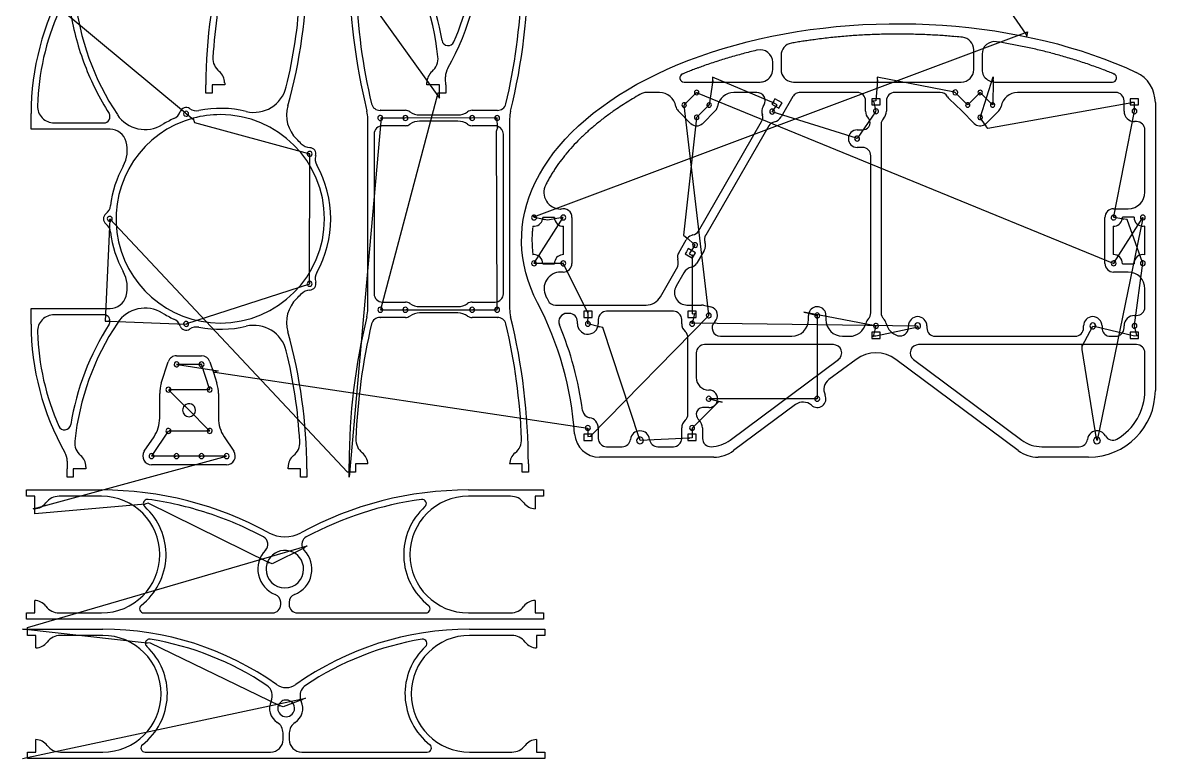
# Model space of a CAD drawing. Header units: inches. Extents: x 0.1 to 34.2, y 0.2 to 35.7.
# Drawn here: x 0.08 to 34.04, y 0.21 to 22.28 of the extents above; entities that cross this region are included whole.
import ezdxf

# ---------------------------------------------------------------- set-up
doc = ezdxf.new("R2010")
doc.units = ezdxf.units.IN
doc.layers.get('0').update_dxf_attribs({"linetype": 'CONTINUOUS'})
for name, color, linetype in [('10', 7, 'CONTINUOUS'), ('3', 7, 'CONTINUOUS'), ('9', 7, 'CONTINUOUS')]:
    doc.layers.add(name, color=color, linetype=linetype)

msp = doc.modelspace()

# ---------------------------------------------------------------- linework, layer by layer
at = {"color": 0, "linetype": 'CONTINUOUS'}
for p, q in [((30.19, 21.906), (25.817, 28.246)), ((4.965, 19.561), (1.35, 22.571)), ((20.769, 20.547), (20.662, 19.813)), ((22.611, 19.859), (20.76, 20.647)), ((25.708, 20.547), (25.664, 19.933)), ((28.015, 20.189), (25.699, 20.647)), ((28.796, 19.452), (29.179, 20.651)), ((29.173, 20.551), (29.165, 19.812)), ((12.527, 20.165), (10.807, 13.664)), ((19.927, 19.822), (20.287, 20.182)), ((20.304, 20.176), (32.792, 15.058)), ((28.402, 19.82), (28.04, 20.188)), ((28.776, 20.173), (28.417, 19.812)), ((29.15, 19.82), (28.787, 20.186)), ((20.651, 13.522), (19.917, 19.808)), ((20.649, 19.8), (20.286, 19.437)), ((22.57, 19.629), (22.701, 19.817)), ((25.589, 19.925), (25.662, 19.625)), ((33.339, 19.878), (29.019, 19.103)), ((33.412, 19.647), (33.414, 19.886)), ((5.209, 19.364), (4.986, 19.547)), ((11.532, 19.415), (10.807, 19.414)), ((13.532, 19.415), (11.557, 19.421)), ((14.282, 19.415), (13.557, 19.421)), ((14.319, 19.122), (14.307, 19.421)), ((20.287, 19.419), (19.893, 15.91)), ((25.076, 18.811), (22.556, 19.608)), ((25.648, 19.603), (25.1, 18.803)), ((28.956, 19.182), (28.792, 19.435)), ((32.793, 16.46), (33.417, 19.623)), ((8.663, 18.346), (5.244, 19.27)), ((14.305, 13.692), (14.289, 19.027)), ((8.685, 14.472), (8.688, 18.345)), ((2.694, 16.37), (2.553, 13.324)), ((9.819, 8.793), (2.692, 16.395)), ((15.719, 16.37), (15.417, 16.436)), ((15.425, 15.083), (16.289, 16.438)), ((16.264, 16.433), (15.819, 16.359)), ((33.66, 16.411), (32.293, 9.749)), ((33.097, 16.383), (32.792, 16.434)), ((32.801, 15.082), (33.661, 16.436)), ((33.656, 15.083), (33.197, 16.375)), ((19.973, 15.849), (20.239, 15.607)), ((20.225, 15.586), (20.064, 15.348)), ((20.155, 15.305), (20.153, 13.547)), ((16.264, 15.058), (15.417, 15.058)), ((33.415, 13.21), (33.667, 15.061)), ((5.007, 13.253), (8.69, 14.448)), ((10.832, 13.67), (11.557, 13.664)), ((11.582, 13.67), (13.557, 13.664)), ((13.582, 13.67), (14.31, 13.668)), ((25.64, 13.189), (23.503, 13.598)), ((2.653, 13.33), (4.985, 13.241)), ((17.026, 13.272), (17.033, 13.498)), ((17.377, 13.152), (17.031, 13.248)), ((17.103, 9.879), (20.656, 13.498)), ((20.228, 13.554), (20.156, 13.247)), ((23.602, 13.58), (23.9, 13.497)), ((23.905, 13.473), (23.903, 11.001)), ((18.575, 9.796), (17.476, 13.134)), ((25.589, 12.869), (25.665, 13.188)), ((31.841, 12.573), (32.163, 13.181)), ((32.202, 13.177), (33.414, 12.89)), ((33.489, 12.897), (33.417, 13.185)), ((32.275, 9.796), (31.849, 12.473)), ((5.422, 12.026), (4.696, 12.025)), ((4.721, 12.024), (5.941, 11.838)), ((5.682, 11.296), (5.447, 12.032)), ((5.849, 11.799), (17.025, 10.122)), ((4.967, 10.755), (4.453, 11.269)), ((4.478, 11.274), (5.694, 11.273)), ((23.878, 10.995), (20.652, 10.994)), ((20.677, 10.993), (21.053, 10.897)), ((5.671, 10.051), (5.044, 10.69)), ((3.963, 9.298), (4.453, 10.032)), ((4.478, 10.037), (5.693, 10.037)), ((17.03, 10.098), (17.028, 9.871)), ((20.155, 10.098), (20.153, 9.823)), ((20.078, 9.816), (18.595, 9.749)), ((4.672, 9.276), (3.949, 9.276)), ((5.422, 9.276), (4.697, 9.282)), ((6.172, 9.276), (5.447, 9.282)), ((3.753, 7.839), (0.444, 7.551)), ((7.469, 6.083), (3.85, 7.868)), ((0.233, 4.14), (8.612, 6.587)), ((8.532, 6.528), (7.565, 6.053)), ((3.813, 3.671), (0.083, 4.09)), ((7.798, 1.789), (3.913, 3.666)), ((0.083, 0.215), (8.56, 2.019)), ((8.469, 1.976), (7.893, 1.759))]:
    msp.add_line(p, q, dxfattribs=at)
at = {"layer": '10', "color": 10, "linetype": 'CONTINUOUS'}
for p, q in [((5.51, 29.878), (12.577, 20.015)), ((15.406, 16.458), (30.202, 22.006)), ((10.832, 19.42), (9.869, 8.643)), ((17.026, 13.573), (16.289, 15.063)), ((20.152, 13.272), (26.91, 13.184)), ((26.926, 13.148), (25.664, 12.877)), ((20.954, 10.915), (20.15, 10.122)), ((0.394, 7.699), (6.197, 9.282))]:
    msp.add_line(p, q, dxfattribs=at)
at = {"layer": '3', "color": 3, "linetype": 'CONTINUOUS'}
for p, q in [((23.692, 22.068), (24.082, 22.117)), ((24.082, 22.117), (24.475, 22.159)), ((24.475, 22.159), (24.87, 22.193)), ((24.87, 22.193), (25.267, 22.219)), ((25.267, 22.219), (25.665, 22.236)), ((25.665, 22.236), (26.064, 22.246)), ((26.064, 22.246), (26.463, 22.247)), ((26.463, 22.247), (26.862, 22.24)), ((26.862, 22.24), (27.261, 22.225)), ((27.261, 22.225), (27.658, 22.202)), ((27.658, 22.202), (28.054, 22.171)), ((28.054, 22.171), (28.447, 22.132)), ((28.447, 22.132), (28.838, 22.085)), ((28.838, 22.085), (29.226, 22.03)), ((21.802, 21.702), (22.171, 21.79)), ((22.171, 21.79), (22.544, 21.871)), ((22.544, 21.871), (22.923, 21.944)), ((22.923, 21.944), (23.306, 22.01)), ((23.306, 22.01), (23.692, 22.068)), ((29.226, 22.03), (29.61, 21.967)), ((29.61, 21.967), (29.99, 21.897)), ((29.99, 21.897), (30.178, 21.858)), ((30.178, 21.858), (30.366, 21.818)), ((30.366, 21.818), (30.736, 21.732)), ((30.736, 21.732), (31.101, 21.639)), ((20.389, 21.275), (20.732, 21.392)), ((20.732, 21.392), (21.082, 21.503)), ((21.082, 21.503), (21.439, 21.606)), ((21.439, 21.606), (21.802, 21.702)), ((22.091, 21.451), (22.086, 21.45)), ((22.096, 21.452), (22.091, 21.451)), ((22.101, 21.453), (22.096, 21.452)), ((22.106, 21.455), (22.101, 21.453)), ((28.594, 20.873), (28.594, 21.465)), ((31.101, 21.639), (31.46, 21.538)), ((31.46, 21.538), (31.812, 21.43)), ((31.812, 21.43), (32.158, 21.315)), ((19.725, 21.019), (20.053, 21.15)), ((20.053, 21.15), (20.389, 21.275)), ((22.568, 20.873), (22.568, 21.09)), ((22.818, 21.294), (22.818, 20.873)), ((28.844, 21.336), (28.844, 20.873)), ((32.158, 21.315), (32.497, 21.193)), ((32.497, 21.193), (32.827, 21.064)), ((32.827, 21.064), (33.15, 20.929)), ((18.792, 20.587), (19.094, 20.737)), ((19.094, 20.737), (19.405, 20.881)), ((19.405, 20.881), (19.565, 20.95)), ((19.565, 20.95), (19.725, 21.019)), ((33.15, 20.929), (33.464, 20.787)), ((5.577, 20.165), (5.577, 20.415)), ((6.14, 20.415), (5.765, 20.415)), ((5.765, 20.415), (5.765, 20.165)), ((6.14, 20.473), (6.14, 20.415)), ((12.202, 20.415), (12.202, 20.482)), ((12.577, 20.415), (12.202, 20.415)), ((12.577, 20.165), (12.577, 20.415)), ((12.765, 20.415), (12.765, 20.165)), ((18.217, 20.268), (18.5, 20.43)), ((18.5, 20.43), (18.792, 20.587)), ((19.911, 20.498), (20.767, 20.498)), ((20.767, 20.498), (22.193, 20.498)), ((23.193, 20.498), (25.706, 20.498)), ((25.706, 20.498), (28.219, 20.498)), ((29.219, 20.498), (32.751, 20.498)), ((5.765, 20.165), (5.577, 20.165)), ((12.765, 20.165), (12.577, 20.165)), ((17.682, 19.927), (17.944, 20.1)), ((17.944, 20.1), (18.217, 20.268)), ((19.171, 20.185), (18.766, 20.185)), ((22.092, 20.185), (21.407, 20.185)), ((23.174, 20.06), (22.824, 19.454)), ((25.102, 20.185), (23.391, 20.185)), ((27.592, 20.185), (26.227, 20.185)), ((32.852, 20.185), (29.907, 20.185)), ((17.191, 19.564), (17.431, 19.748)), ((17.431, 19.748), (17.682, 19.927)), ((22.283, 19.767), (22.308, 19.81)), ((22.568, 19.886), (22.539, 19.835)), ((22.539, 19.835), (22.756, 19.71)), ((22.598, 19.937), (22.568, 19.886)), ((22.633, 19.998), (22.598, 19.937)), ((22.849, 19.873), (22.633, 19.998)), ((22.756, 19.71), (22.849, 19.873)), ((25.352, 19.623), (25.352, 19.935)), ((25.789, 19.998), (25.539, 19.998)), ((25.539, 19.998), (25.539, 19.927)), ((25.539, 19.927), (25.539, 19.81)), ((25.539, 19.81), (25.789, 19.81)), ((25.789, 19.927), (25.789, 19.998)), ((25.789, 19.81), (25.789, 19.927)), ((25.977, 19.935), (25.977, 19.623)), ((28.237, 19.629), (27.857, 19.997)), ((33.102, 19.623), (33.102, 19.935)), ((33.414, 19.998), (33.289, 19.998)), ((33.289, 19.998), (33.289, 19.88)), ((33.289, 19.88), (33.289, 19.81)), ((33.289, 19.81), (33.539, 19.81)), ((33.539, 19.998), (33.414, 19.998)), ((33.539, 19.81), (33.539, 19.998)), ((34.039, 19.881), (34.039, 11.248)), ((0.338, 19.082), (0.338, 19.551)), ((10.432, 13.696), (10.432, 19.389)), ((10.807, 19.649), (11.557, 19.649)), ((11.983, 19.511), (13.13, 19.511)), ((13.557, 19.649), (14.307, 19.649)), ((14.682, 19.389), (14.682, 13.696)), ((16.745, 19.183), (16.962, 19.376)), ((16.962, 19.376), (17.191, 19.564)), ((20.109, 19.256), (19.735, 19.63)), ((20.843, 19.63), (20.469, 19.256)), ((28.609, 19.256), (28.237, 19.629)), ((29.343, 19.63), (28.969, 19.256)), ((2.703, 19.082), (0.338, 19.082)), ((1.029, 19.27), (2.515, 19.27)), ((11.557, 19.187), (10.869, 19.187)), ((13.13, 19.324), (11.983, 19.324)), ((14.244, 19.187), (13.557, 19.187)), ((16.54, 18.986), (16.745, 19.183)), ((20.342, 16.03), (22.236, 19.31)), ((22.452, 19.185), (20.559, 15.905)), ((25.099, 19.063), (25.258, 19.063)), ((25.82, 19.233), (25.82, 13.574)), ((33.477, 19.31), (33.414, 19.31)), ((33.727, 17.197), (33.727, 19.06)), ((10.619, 18.937), (10.619, 14.149)), ((14.494, 14.149), (14.494, 18.937)), ((16.167, 18.579), (16.347, 18.784)), ((16.347, 18.784), (16.54, 18.986)), ((15.845, 18.158), (15.999, 18.37)), ((15.999, 18.37), (16.167, 18.579)), ((25.258, 18.538), (25.099, 18.538)), ((15.703, 17.944), (15.845, 18.158)), ((25.508, 13.574), (25.508, 18.288)), ((15.46, 17.506), (15.575, 17.726)), ((15.575, 17.726), (15.703, 17.944)), ((15.359, 17.283), (15.46, 17.506)), ((15.198, 16.833), (15.271, 17.059)), ((15.271, 17.059), (15.359, 17.283)), ((15.138, 16.606), (15.198, 16.833)), ((16.21, 16.688), (16.222, 16.688)), ((32.789, 16.697), (33.227, 16.697)), ((15.061, 16.148), (15.092, 16.377)), ((15.092, 16.377), (15.138, 16.606)), ((16.027, 16.438), (15.676, 16.438)), ((16.551, 16.435), (16.551, 15.06)), ((32.527, 15.06), (32.527, 16.435)), ((33.402, 16.447), (33.051, 16.447)), ((15.043, 15.919), (15.061, 16.148)), ((16.301, 15.322), (16.301, 16.173)), ((32.777, 16.173), (32.777, 15.322)), ((33.727, 15.315), (33.727, 16.18)), ((15.04, 15.689), (15.043, 15.919)), ((15.05, 15.459), (15.04, 15.689)), ((19.75, 15.379), (19.97, 15.761)), ((15.075, 15.229), (15.05, 15.459)), ((19.98, 15.404), (19.945, 15.343)), ((19.945, 15.343), (20.162, 15.218)), ((20.039, 15.505), (19.98, 15.404)), ((20.256, 15.38), (20.039, 15.505)), ((20.197, 15.279), (20.256, 15.38)), ((20.512, 15.449), (20.291, 15.067)), ((15.114, 15.001), (15.075, 15.229)), ((15.167, 14.773), (15.114, 15.001)), ((15.676, 15.048), (16.027, 15.048)), ((20.162, 15.218), (20.197, 15.279)), ((33.051, 15.048), (33.402, 15.048)), ((15.234, 14.546), (15.167, 14.773)), ((16.289, 14.798), (16.214, 14.798)), ((19.205, 14.06), (19.689, 14.899)), ((19.906, 14.774), (19.674, 14.373)), ((33.227, 14.798), (32.789, 14.798)), ((15.314, 14.321), (15.234, 14.546)), ((15.409, 14.098), (15.314, 14.321)), ((33.727, 13.748), (33.727, 14.298)), ((15.517, 13.876), (15.409, 14.098)), ((15.794, 14.021), (15.833, 13.946)), ((0.338, 13.238), (0.338, 13.707)), ((0.338, 13.707), (2.703, 13.707)), ((10.869, 13.899), (11.557, 13.899)), ((11.983, 13.761), (13.13, 13.761)), ((13.557, 13.899), (14.244, 13.899)), ((16.055, 13.81), (18.772, 13.81)), ((17.028, 13.623), (16.903, 13.623)), ((16.903, 13.623), (16.903, 13.552)), ((17.153, 13.623), (17.028, 13.623)), ((17.153, 13.435), (17.153, 13.623)), ((19.59, 13.623), (17.59, 13.623)), ((19.999, 13.81), (20.437, 13.81)), ((20.184, 13.623), (20.028, 13.623)), ((20.028, 13.623), (20.028, 13.435)), ((20.278, 13.623), (20.184, 13.623)), ((20.278, 13.552), (20.278, 13.623)), ((20.493, 13.804), (20.712, 13.753)), ((2.515, 13.52), (1.029, 13.52)), ((11.557, 13.437), (10.807, 13.437)), ((13.13, 13.574), (11.983, 13.574)), ((14.307, 13.437), (13.557, 13.437)), ((16.465, 13.56), (16.403, 13.56)), ((16.715, 13.248), (16.715, 13.31)), ((16.903, 13.552), (16.903, 13.435)), ((16.903, 13.435), (17.153, 13.435)), ((17.34, 13.373), (17.34, 13.248)), ((19.84, 13.248), (19.84, 13.373)), ((20.028, 13.435), (20.278, 13.435)), ((20.278, 13.435), (20.278, 13.552)), ((23.641, 13.373), (23.641, 13.498)), ((24.165, 13.498), (24.165, 13.373)), ((33.414, 13.498), (33.477, 13.498)), ((25.789, 12.998), (25.539, 12.998)), ((25.539, 12.998), (25.539, 12.88)), ((25.789, 12.81), (25.789, 12.998)), ((26.638, 13.132), (26.638, 13.185)), ((27.19, 13.185), (27.19, 13.123)), ((31.888, 13.123), (31.888, 13.185)), ((32.44, 13.185), (32.44, 13.123)), ((33.102, 13.123), (33.102, 13.185)), ((33.539, 12.998), (33.289, 12.998)), ((33.289, 12.998), (33.289, 12.81)), ((33.539, 12.895), (33.539, 12.998)), ((20.028, 10.542), (20.028, 12.828)), ((24.386, 12.623), (20.528, 12.623)), ((21.002, 12.873), (23.141, 12.873)), ((24.665, 12.873), (24.873, 12.873)), ((25.539, 12.88), (25.539, 12.872)), ((25.539, 12.872), (25.539, 12.81)), ((25.539, 12.81), (25.789, 12.81)), ((31.843, 12.623), (26.942, 12.623)), ((27.44, 12.873), (31.638, 12.873)), ((33.477, 12.623), (31.843, 12.623)), ((32.69, 12.873), (32.852, 12.873)), ((33.289, 12.81), (33.539, 12.81)), ((33.539, 12.88), (33.539, 12.895)), ((33.539, 12.81), (33.539, 12.88)), ((4.697, 12.291), (5.447, 12.291)), ((20.278, 12.373), (20.278, 11.635)), ((33.727, 11.248), (33.727, 12.373)), ((4.239, 11.463), (4.447, 12.109)), ((5.696, 12.109), (5.8, 11.786)), ((21.294, 9.758), (24.536, 12.172)), ((25.067, 12.178), (24.254, 11.573)), ((29.931, 9.445), (26.261, 12.178)), ((26.792, 12.172), (30.034, 9.758)), ((5.8, 11.786), (5.904, 11.463)), ((4.191, 10.418), (4.191, 11.156)), ((5.953, 11.156), (5.953, 10.418)), ((20.278, 10.548), (20.278, 10.542)), ((20.653, 10.735), (20.465, 10.735)), ((23.251, 10.826), (21.397, 9.445)), ((3.729, 9.424), (4.022, 9.862)), ((6.122, 9.862), (6.415, 9.424)), ((17.153, 9.935), (16.903, 9.935)), ((16.903, 9.935), (16.903, 9.748)), ((17.153, 9.876), (17.153, 9.935)), ((17.153, 9.818), (17.153, 9.876)), ((17.34, 10.123), (17.34, 9.81)), ((19.84, 9.849), (19.84, 10.123)), ((19.84, 9.81), (19.84, 9.849)), ((20.278, 9.935), (20.028, 9.935)), ((20.028, 9.935), (20.028, 9.818)), ((20.278, 9.818), (20.278, 9.935)), ((20.465, 10.123), (20.465, 9.81)), ((16.903, 9.748), (17.153, 9.748)), ((17.153, 9.748), (17.153, 9.818)), ((17.59, 9.56), (18.056, 9.56)), ((19.125, 9.56), (19.59, 9.56)), ((20.028, 9.818), (20.028, 9.748)), ((20.028, 9.748), (20.278, 9.748)), ((20.278, 9.748), (20.278, 9.818)), ((30.632, 9.56), (31.755, 9.56)), ((20.8, 9.248), (17.377, 9.248)), ((32.039, 9.248), (30.528, 9.248)), ((1.414, 8.645), (1.414, 8.895)), ((1.976, 8.895), (1.601, 8.895)), ((1.601, 8.895), (1.601, 8.645)), ((1.976, 8.962), (1.976, 8.895)), ((6.197, 9.016), (3.947, 9.016)), ((8.039, 8.895), (8.039, 8.952)), ((8.414, 8.895), (8.039, 8.895)), ((8.414, 8.645), (8.414, 8.895)), ((8.601, 8.895), (8.601, 8.645)), ((9.869, 8.793), (9.869, 9.043)), ((10.432, 9.043), (10.057, 9.043)), ((10.057, 9.043), (10.057, 8.793)), ((15.057, 9.043), (14.682, 9.043)), ((15.057, 8.793), (15.057, 9.043)), ((15.244, 9.043), (15.244, 8.793)), ((1.601, 8.645), (1.414, 8.645)), ((8.601, 8.645), (8.414, 8.645)), ((10.057, 8.793), (9.869, 8.793)), ((15.244, 8.793), (15.057, 8.793)), ((0.194, 8.076), (0.194, 8.264)), ((0.194, 8.264), (2.444, 8.264)), ((13.444, 8.264), (15.694, 8.264)), ((15.694, 8.264), (15.694, 8.076)), ((0.444, 8.076), (0.194, 8.076)), ((0.444, 7.701), (0.444, 8.076)), ((2.444, 8.076), (1.178, 8.076)), ((14.71, 8.076), (13.444, 8.076)), ((15.694, 8.076), (15.444, 8.076)), ((15.444, 8.076), (15.444, 7.701)), ((0.444, 4.576), (0.444, 4.951)), ((7.819, 4.826), (7.819, 4.894)), ((8.069, 4.894), (8.069, 4.826)), ((15.444, 4.951), (15.444, 4.576)), ((0.194, 4.389), (0.194, 4.576)), ((0.194, 4.576), (0.444, 4.576)), ((1.178, 4.576), (2.444, 4.576)), ((3.714, 4.576), (7.569, 4.576)), ((8.319, 4.576), (12.174, 4.576)), ((13.444, 4.576), (14.71, 4.576)), ((15.444, 4.576), (15.694, 4.576)), ((15.694, 4.576), (15.694, 4.389)), ((15.694, 4.389), (0.194, 4.389)), ((0.233, 4.09), (2.483, 4.09)), ((0.233, 3.902), (0.233, 4.09)), ((13.483, 4.09), (15.733, 4.09)), ((15.733, 4.09), (15.733, 3.902)), ((0.483, 3.902), (0.233, 3.902)), ((0.483, 3.527), (0.483, 3.902)), ((2.483, 3.902), (1.218, 3.902)), ((14.749, 3.902), (13.483, 3.902)), ((15.733, 3.902), (15.483, 3.902)), ((15.483, 3.902), (15.483, 3.527)), ((0.483, 0.402), (0.483, 0.777)), ((7.89, 0.777), (7.89, 0.976)), ((8.077, 0.976), (8.077, 0.777)), ((15.483, 0.777), (15.483, 0.402)), ((0.233, 0.215), (0.233, 0.402)), ((0.233, 0.402), (0.483, 0.402)), ((1.218, 0.402), (2.483, 0.402)), ((3.754, 0.402), (7.515, 0.402)), ((8.452, 0.402), (12.213, 0.402)), ((13.483, 0.402), (14.749, 0.402)), ((15.483, 0.402), (15.733, 0.402)), ((15.733, 0.402), (15.733, 0.215)), ((15.733, 0.215), (0.233, 0.215))]:
    msp.add_line(p, q, dxfattribs=at)
for centre, radius, start, end in [((4.671, 20.415), 7.906, 6.0759, 33.604), ((20.671, 20.415), 15.094, 164.182, 180), ((4.671, 20.415), 8.094, 9.4493, 32.4015), ((6.037, 24.759), 7.804, 330.4583, 360), ((6.037, 24.759), 7.616, 336.3148, 358.2385), ((20.671, 20.415), 14.906, 166.2437, 176.8545), ((-6.493, 23.895), 15.094, 344.182, 360), ((28.401, 24.043), 18.532, 180, 193.7839), ((-3.288, 24.043), 18.532, 346.2161, 360), ((8.141, 19.551), 7.804, 150.4583, 180), ((28.401, 24.043), 18.345, 182.3446, 193.2405), ((-3.288, 24.043), 18.345, 346.7595, 357.6554), ((9.507, 23.895), 7.906, 186.0759, 213.604), ((-6.493, 23.895), 14.906, 346.2437, 356.8545), ((8.141, 19.551), 7.616, 156.3148, 178.2385), ((9.507, 23.895), 8.094, 189.4493, 200.9254), ((12.84, 21.775), 0.188, 189.4493, 336.3148), ((26.209, 3.871), 18.057, 98.1839, 98.7318), ((26.23, 3.722), 18.207, 97.6406, 98.1839), ((26.255, 3.536), 18.395, 96.2445, 97.6407), ((26.303, 3.105), 18.829, 94.8806, 96.2445), ((26.316, 2.949), 18.986, 93.5168, 94.8806), ((26.326, 2.784), 19.151, 92.1649, 93.5168), ((26.329, 2.703), 19.232, 90.8131, 92.1653), ((26.331, 2.604), 19.331, 89.4683, 90.8131), ((26.331, 2.618), 19.317, 88.1242, 89.4683), ((26.337, 2.8), 19.135, 86.7672, 88.1242), ((26.341, 2.877), 19.058, 86.132, 86.7677), ((26.347, 2.961), 18.974, 85.4942, 86.132), ((26.351, 3.012), 18.922, 84.857, 85.4942), ((26.365, 3.164), 18.77, 84.2144, 84.857), ((28.219, 21.465), 0.375, 0, 84.2144), ((25.861, 5.6), 16.293, 103.3979, 104.8915), ((22.193, 21.09), 0.375, 360, 103.3244), ((23.193, 21.294), 0.375, 99.8333, 180), ((26.163, 4.159), 17.765, 99.2795, 99.8333), ((26.195, 3.964), 17.963, 98.7318, 99.2795), ((29.219, 21.336), 0.375, 80.9995, 180), ((26.493, 4.128), 17.797, 79.6494, 80.9995), ((26.59, 4.656), 17.26, 78.2574, 79.6494), ((26.653, 4.961), 16.949, 76.8668, 78.2574), ((26.82, 5.674), 16.217, 75.4135, 76.8668), ((6.286, 21.206), 0.5, 176.8545, 231.4534), ((12.036, 21.199), 0.5, 310.1191, 6.0759), ((25.292, 7.513), 14.297, 108.0141, 109.671), ((25.563, 6.677), 15.175, 106.4534, 108.0141), ((25.678, 6.29), 15.579, 104.8915, 106.4534), ((26.91, 6.022), 15.857, 73.894, 75.414), ((27.121, 6.752), 15.097, 72.2982, 73.894), ((27.246, 7.144), 14.686, 70.7052, 72.2982), ((9.507, 23.895), 8.094, 200.9254, 212.4015), ((5.702, 20.473), 0.437, 0, 51.4534), ((12.64, 20.482), 0.438, 130.1191, 180), ((13.261, 20.665), 0.5, 150.4583, 181.6641), ((19.911, 20.623), 0.125, 112.4639, 270), ((24.874, 8.62), 13.113, 111.7478, 112.4638), ((25.004, 8.293), 13.465, 111.0504, 111.7478), ((25.067, 8.13), 13.64, 110.3525, 111.0504), ((25.18, 7.825), 13.965, 109.6708, 110.3525), ((22.193, 20.873), 0.375, 292.5, 0), ((23.193, 20.873), 0.375, 180, 191.25), ((23.193, 20.873), 0.375, 191.25, 270), ((28.219, 20.873), 0.375, 270, 360), ((29.219, 20.873), 0.375, 180, 236.25), ((27.547, 8.003), 13.776, 69.0071, 70.7052), ((27.648, 8.266), 13.494, 68.6437, 69.0077), ((27.712, 8.43), 13.318, 68.2756, 68.6437), ((27.744, 8.51), 13.232, 67.908, 68.2756), ((27.815, 8.685), 13.043, 67.5349, 67.908), ((32.751, 20.623), 0.125, 270, 67.5349), ((33.039, 19.881), 1, 360, 64.8718), ((4.671, 20.415), 8.094, 0, 1.6641), ((22.193, 20.873), 0.375, 270, 292.5), ((29.219, 20.873), 0.375, 236.25, 261.5625), ((29.219, 20.873), 0.375, 261.5625, 270), ((7.015, 20.588), 1, 256.4914, 346.2437), ((23.736, 10.981), 10.491, 119.0314, 120.4319), ((18.766, 19.935), 0.25, 90, 119.0314), ((19.171, 19.685), 0.5, 9.5372, 90), ((20.289, 20.184), 0.0669, 360, 180), ((20.289, 20.184), 0.0669, 180, 225), ((20.289, 20.184), 0.0669, 225, 326.25), ((20.289, 20.184), 0.0669, 326.25, 0), ((21.407, 19.685), 0.5, 90, 170.4628), ((22.092, 19.935), 0.25, 330, 90), ((23.391, 19.935), 0.25, 120, 150), ((23.391, 19.935), 0.25, 90, 120), ((25.102, 19.935), 0.25, 360, 90), ((26.227, 19.935), 0.25, 90, 180), ((27.592, 19.935), 0.25, 29.212, 90), ((28.039, 20.185), 0.262, 209.212, 225.919), ((28.039, 20.185), 0.0747, 165, 180), ((28.039, 20.185), 0.0747, 180, 300), ((28.039, 20.185), 0.0747, 360, 165), ((28.039, 20.185), 0.0747, 300, 0), ((28.789, 20.184), 0.0669, 360, 180), ((28.789, 20.184), 0.0669, 180, 213.75), ((28.789, 20.184), 0.0669, 213.75, 315), ((28.789, 20.184), 0.0669, 315, 0), ((29.907, 19.685), 0.5, 90, 170.4628), ((32.852, 19.935), 0.25, 360, 90), ((1.029, 19.77), 0.5, 178.2385, 270), ((4.984, 19.545), 0.188, 56.2794, 159.7206), ((5.296, 20.013), 0.375, 236.2794, 281.1226), ((6.007, 16.395), 3.313, 76.4914, 101.1226), ((8.992, 19.508), 1, 164.182, 226.2101), ((10.788, 19.898), 0.25, 193.2405, 272.2632), ((14.326, 19.898), 0.25, 267.7368, 346.7595), ((22.928, 12.277), 8.963, 123.4012, 124.988), ((23.267, 11.763), 9.578, 121.9173, 123.4012), ((23.43, 11.501), 9.887, 120.4319, 121.9173), ((19.915, 19.81), 0.254, 189.5372, 225), ((19.915, 19.81), 0.0669, 105, 180), ((19.915, 19.81), 0.0669, 180, 360), ((19.915, 19.81), 0.0669, 39.375, 105), ((19.915, 19.81), 0.0669, 360, 39.375), ((20.663, 19.81), 0.0669, 135, 180), ((20.663, 19.81), 0.0669, 180, 210), ((20.663, 19.81), 0.0669, 210, 0), ((20.663, 19.81), 0.0669, 360, 135), ((20.663, 19.81), 0.254, 315, 341.5971), ((20.663, 19.81), 0.254, 341.5971, 350.4628), ((22.554, 19.61), 0.312, 150, 198.1897), ((25.664, 19.623), 0.0747, 360, 165), ((28.415, 19.81), 0.0669, 135, 180), ((28.415, 19.81), 0.0669, 180, 360), ((28.415, 19.81), 0.0669, 360, 135), ((29.163, 19.81), 0.0669, 135, 180), ((29.163, 19.81), 0.0669, 180, 225), ((29.163, 19.81), 0.0669, 360, 135), ((29.163, 19.81), 0.0669, 225, 0), ((29.163, 19.81), 0.254, 315, 350.4628), ((33.414, 19.623), 0.0747, 90, 180), ((33.414, 19.623), 0.0747, 360, 90), ((2.515, 19.457), 0.187, 270, 32.4015), ((6.007, 16.395), 3.125, 105, 270), ((3.755, 20.072), 1, 213.604, 301.4816), ((6.007, 16.395), 3.313, 114.8774, 121.4816), ((4.456, 19.74), 0.375, 294.8774, 339.7206), ((4.984, 19.545), 0.0747, 150, 270), ((4.984, 19.545), 0.0747, 135, 150), ((4.984, 19.545), 0.0747, 90, 135), ((4.984, 19.545), 0.0748, 270, 90), ((6.007, 16.395), 3.125, 90, 105), ((6.007, 16.395), 3.125, 270, 90), ((9.432, 19.389), 1, 0, 13.7839), ((10.807, 19.418), 0.0747, 105, 270), ((10.807, 19.418), 0.0747, 90, 105), ((10.807, 19.418), 0.231, 90, 92.2632), ((10.807, 19.418), 0.0747, 360, 90), ((10.807, 19.418), 0.0747, 270, 0), ((11.557, 19.418), 0.0747, 90, 180), ((11.557, 19.418), 0.0747, 180, 270), ((11.557, 19.418), 0.231, 54.3157, 90), ((11.557, 19.418), 0.0748, 270, 90), ((11.983, 20.011), 0.5, 234.3157, 270), ((13.13, 20.011), 0.5, 270, 305.6843), ((13.557, 19.418), 0.231, 90, 125.6843), ((13.557, 19.418), 0.0747, 90, 180), ((13.557, 19.418), 0.0747, 180, 270), ((13.557, 19.418), 0.0748, 270, 90), ((14.307, 19.418), 0.0747, 90, 180), ((14.307, 19.418), 0.0747, 180, 270), ((14.307, 19.418), 0.231, 87.7368, 90), ((14.307, 19.418), 0.0748, 270, 90), ((15.682, 19.389), 1, 166.2161, 180), ((22.277, 13.157), 7.868, 127.2261, 129.6785), ((22.73, 12.56), 8.618, 124.9872, 127.2261), ((20.289, 19.436), 0.0669, 15, 180), ((20.289, 19.436), 0.0669, 180, 255), ((20.289, 19.436), 0.0669, 255, 0), ((20.289, 19.436), 0.0669, 360, 15), ((22.019, 19.435), 0.25, 330, 18.1897), ((22.554, 19.61), 0.0747, 45, 180), ((22.554, 19.61), 0.0748, 180, 360), ((22.554, 19.61), 0.0747, 360, 45), ((22.554, 19.61), 0.312, 281.8103, 330), ((25.664, 19.623), 0.312, 180, 223.7617), ((25.258, 19.233), 0.25, 39.3599, 43.7617), ((25.306, 19.273), 0.188, 320.6401, 39.3599), ((25.664, 19.623), 0.0747, 165, 180), ((25.664, 19.623), 0.0747, 180, 225), ((25.664, 19.623), 0.0747, 225, 0), ((26.07, 19.233), 0.25, 136.2383, 180), ((25.664, 19.623), 0.313, 316.2383, 360), ((28.789, 19.436), 0.0669, 120, 180), ((28.789, 19.436), 0.0669, 180, 360), ((28.789, 19.436), 0.0669, 60, 120), ((28.789, 19.436), 0.0669, 360, 60), ((33.414, 19.623), 0.312, 180, 270), ((33.414, 19.623), 0.0747, 180, 360), ((2.703, 18.582), 0.5, 14.6344, 90), ((10.869, 18.937), 0.25, 90, 180), ((11.557, 19.418), 0.231, 270, 305.6843), ((11.983, 18.824), 0.5, 90, 125.6843), ((13.13, 18.824), 0.5, 54.3157, 90), ((13.557, 19.418), 0.231, 234.3157, 270), ((14.244, 18.937), 0.25, 67.5, 90), ((14.244, 18.937), 0.25, 360, 67.5), ((22.039, 13.443), 7.496, 129.6785, 132.1221), ((20.289, 19.436), 0.254, 225, 315), ((22.669, 19.06), 0.25, 101.8103, 150), ((25.099, 18.8), 0.262, 90, 270), ((25.258, 19.313), 0.25, 270, 320.6401), ((28.789, 19.436), 0.254, 225, 303.75), ((28.789, 19.436), 0.254, 303.75, 315), ((33.477, 19.06), 0.25, 0, 90), ((2.219, 18.456), 1, 331.4482, 14.6344), ((6.007, 16.395), 3.312, 42.8774, 46.2101), ((21.318, 14.217), 6.438, 134.8278, 137.5223), ((21.553, 13.981), 6.771, 132.1221, 134.8286), ((25.099, 18.8), 0.0747, 150, 180), ((25.099, 18.8), 0.0748, 180, 360), ((25.099, 18.8), 0.0747, 60, 150), ((25.099, 18.8), 0.0747, 360, 60), ((8.71, 18.904), 0.375, 222.8774, 267.7206), ((8.687, 18.342), 0.0747, 165, 270), ((8.687, 18.342), 0.0747, 90, 165), ((8.687, 18.342), 0.0748, 270, 90), ((8.687, 18.342), 0.187, 344.2794, 87.7206), ((20.669, 14.792), 5.57, 140.4874, 143.4391), ((20.885, 14.613), 5.851, 137.5223, 140.4874), ((25.258, 18.288), 0.25, 360, 90), ((9.229, 18.189), 0.375, 164.2794, 209.1226), ((6.007, 16.395), 3.312, 330.8774, 29.1226), ((20.247, 15.105), 5.046, 143.4391, 146.6983), ((6.007, 16.395), 3.313, 151.4482, 173.1226), ((19.927, 15.308), 4.666, 148.2879, 149.9472), ((20.1, 15.202), 4.869, 146.6979, 148.2879), ((16.21, 17.188), 0.5, 153.3263, 270), ((19.681, 15.445), 4.384, 151.6021, 153.3263), ((19.842, 15.357), 4.568, 149.9472, 151.6021), ((33.227, 17.197), 0.5, 270, 0), ((2.346, 16.836), 0.375, 308.2794, 353.1226), ((16.289, 16.435), 0.262, 360, 104.8631), ((32.789, 16.435), 0.262, 90, 180), ((2.695, 16.395), 0.188, 128.2794, 231.7206), ((2.695, 16.395), 0.0747, 90, 255), ((2.695, 16.395), 0.0747, 255, 262.5), ((2.695, 16.395), 0.0747, 262.5, 270), ((2.695, 16.395), 0.0748, 270, 90), ((15.414, 16.435), 0.0747, 105, 180), ((15.414, 16.435), 0.0747, 180, 270), ((15.414, 16.435), 0.262, 262.1538, 348.4336), ((15.414, 16.435), 0.0747, 360, 105), ((15.414, 16.435), 0.0747, 270, 0), ((15.414, 16.435), 0.262, 348.4336, 0.7593), ((16.289, 16.435), 0.262, 179.2407, 272.6773), ((16.289, 16.435), 0.0747, 360, 180), ((16.289, 16.435), 0.0747, 180, 360), ((32.789, 16.435), 0.0747, 75, 180), ((32.789, 16.435), 0.0747, 180, 345), ((32.789, 16.435), 0.262, 267.3227, 350.758), ((32.789, 16.435), 0.0747, 360, 75), ((32.789, 16.435), 0.0747, 345, 0), ((32.789, 16.435), 0.262, 350.758, 2.6773), ((33.664, 16.435), 0.262, 177.3227, 190.6308), ((33.664, 16.435), 0.262, 190.6308, 283.7875), ((33.664, 16.435), 0.0747, 360, 180), ((33.664, 16.435), 0.0747, 180, 255), ((33.664, 16.435), 0.0747, 255, 0), ((2.346, 15.953), 0.375, 6.8774, 51.7206), ((6.007, 16.395), 3.313, 186.8774, 208.5518), ((18.799, 15.747), 3.447, 175.6227, 176.5434), ((18.81, 15.746), 3.458, 174.706, 175.6227), ((18.818, 15.745), 3.466, 173.7893, 174.706), ((18.832, 15.744), 3.481, 172.8761, 173.7893), ((20.126, 16.155), 0.25, 281.8103, 330), ((18.788, 15.747), 3.437, 176.5425, 179.1895), ((18.781, 15.747), 3.429, 179.1895, 181.8424), ((18.787, 15.748), 3.435, 181.8424, 184.498), ((20.241, 15.605), 0.313, 137.9526, 150), ((20.241, 15.605), 0.312, 101.8103, 137.9526), ((20.241, 15.605), 0.0748, 360, 180), ((20.241, 15.605), 0.313, 330, 18.1897), ((20.775, 15.78), 0.25, 150, 198.1897), ((18.823, 15.75), 3.471, 184.498, 187.1257), ((15.414, 15.06), 0.262, 357.3227, 97.8476), ((16.289, 15.06), 0.262, 87.3227, 170.758), ((19.966, 15.254), 0.25, 150, 195.573), ((20.241, 15.605), 0.0747, 180, 225), ((20.241, 15.605), 0.0747, 225, 240), ((20.241, 15.605), 0.0747, 240, 0), ((32.789, 15.06), 0.262, 357.3227, 92.6773), ((33.664, 15.06), 0.262, 76.2125, 182.6773), ((15.414, 15.06), 0.0747, 60, 180), ((15.414, 15.06), 0.0747, 180, 360), ((15.414, 15.06), 0.0747, 360, 60), ((16.289, 15.06), 0.262, 170.758, 182.6773), ((16.289, 15.06), 0.0747, 360, 180), ((16.289, 15.06), 0.0747, 180, 285), ((16.289, 15.06), 0.262, 270, 0), ((16.289, 15.06), 0.0747, 285, 0), ((19.364, 15.087), 0.375, 330, 15.573), ((20.23, 14.587), 0.375, 104.427, 150), ((20.075, 15.192), 0.25, 284.427, 330), ((32.789, 15.06), 0.262, 180, 270), ((32.789, 15.06), 0.0747, 90, 180), ((32.789, 15.06), 0.0747, 180, 360), ((32.789, 15.06), 0.0747, 56.25, 90), ((32.789, 15.06), 0.0747, 360, 56.25), ((33.664, 15.06), 0.0747, 105, 180), ((33.664, 15.06), 0.0747, 180, 360), ((33.664, 15.06), 0.0747, 360, 105), ((2.219, 14.333), 1, 345.3656, 28.5518), ((9.229, 14.6), 0.375, 150.8774, 195.7206), ((16.214, 14.298), 0.5, 90, 206.8199), ((33.227, 14.298), 0.5, 0, 90), ((8.687, 14.447), 0.0748, 90, 270), ((8.687, 14.447), 0.0748, 270, 90), ((8.687, 14.447), 0.188, 272.2794, 15.7206), ((19.999, 14.185), 0.375, 150, 270), ((2.703, 14.207), 0.5, 270, 345.3656), ((8.992, 13.281), 1, 133.7899, 195.818), ((6.007, 16.395), 3.312, 313.7899, 317.1226), ((8.71, 13.885), 0.375, 92.2794, 137.1226), ((10.869, 14.149), 0.25, 180, 270), ((14.244, 14.149), 0.25, 270, 360), ((19.648, 16.034), 4.348, 206.8199, 207.0092), ((19.668, 16.044), 4.37, 207.0092, 207.1975), ((19.676, 16.048), 4.379, 207.1975, 207.3859), ((19.693, 16.057), 4.399, 207.3859, 207.5734), ((16.055, 14.06), 0.25, 207.1049, 270), ((18.772, 14.31), 0.5, 270, 330), ((3.755, 12.717), 1, 58.5184, 146.396), ((9.432, 13.696), 1, 346.2161, 360), ((10.807, 13.668), 0.0748, 90, 270), ((10.807, 13.668), 0.0747, 360, 90), ((10.807, 13.668), 0.0747, 270, 0), ((11.557, 13.668), 0.0748, 90, 270), ((11.557, 13.668), 0.231, 54.3157, 90), ((11.557, 13.668), 0.0747, 360, 90), ((11.557, 13.668), 0.0747, 270, 0), ((11.983, 14.261), 0.5, 234.3157, 270), ((13.13, 14.261), 0.5, 270, 305.6843), ((13.557, 13.668), 0.231, 90, 125.6843), ((13.557, 13.668), 0.0748, 90, 270), ((13.557, 13.668), 0.0747, 360, 90), ((13.557, 13.668), 0.0747, 270, 0), ((14.307, 13.668), 0.0748, 90, 270), ((14.307, 13.668), 0.0748, 270, 90), ((15.682, 13.696), 1, 180, 193.7839), ((6.653, 9.248), 10, 4.0006, 27.5734), ((17.59, 13.373), 0.25, 90, 180), ((19.59, 13.373), 0.25, 360, 90), ((20.437, 13.56), 0.25, 76.9859, 90), ((20.653, 13.498), 0.262, 312.9403, 76.9859), ((23.903, 13.498), 0.262, 360, 165), ((33.477, 13.748), 0.25, 270, 0), ((1.029, 13.02), 0.5, 90, 181.7615), ((9.507, 8.895), 7.906, 146.396, 173.9241), ((2.515, 13.332), 0.187, 358.1989, 90), ((2.515, 13.332), 0.187, 327.5985, 358.1989), ((6.007, 16.395), 3.313, 238.5184, 245.1226), ((4.456, 13.049), 0.375, 20.2794, 65.1226), ((4.984, 13.244), 0.0747, 90, 270), ((4.984, 13.244), 0.0747, 15, 90), ((4.984, 13.244), 0.0747, 270, 15), ((28.401, 9.043), 18.532, 166.2161, 180), ((28.401, 9.043), 18.345, 166.7595, 177.6554), ((10.788, 13.187), 0.25, 87.7368, 166.7595), ((10.807, 13.668), 0.231, 267.7368, 270), ((11.557, 13.668), 0.231, 270, 305.6843), ((11.983, 13.074), 0.5, 90, 125.6843), ((13.13, 13.074), 0.5, 54.3157, 90), ((13.557, 13.668), 0.231, 234.3157, 270), ((14.307, 13.668), 0.231, 270, 272.2632), ((14.326, 13.187), 0.25, 13.2405, 92.2632), ((-3.288, 9.043), 18.345, 2.3446, 13.2405), ((-3.288, 9.043), 18.532, 360, 13.7839), ((16.403, 13.31), 0.25, 90, 202.6199), ((16.465, 13.31), 0.25, 360, 90), ((17.028, 13.248), 0.313, 180, 345), ((17.028, 13.248), 0.0747, 90, 180), ((17.028, 13.248), 0.0747, 180, 270), ((17.028, 13.248), 0.0747, 360, 90), ((17.028, 13.248), 0.0747, 270, 0), ((17.028, 13.248), 0.312, 345, 0), ((20.153, 13.248), 0.312, 180, 228.1897), ((20.153, 13.248), 0.0747, 88.125, 180), ((20.153, 13.248), 0.0748, 180, 360), ((20.153, 13.248), 0.0747, 75, 88.125), ((20.153, 13.248), 0.0747, 360, 75), ((20.653, 13.498), 0.0747, 90, 180), ((20.653, 13.498), 0.0747, 180, 195), ((20.653, 13.498), 0.0747, 195, 0), ((20.653, 13.498), 0.0747, 360, 90), ((21.002, 13.123), 0.25, 132.9403, 270), ((23.141, 13.373), 0.5, 270, 360), ((23.903, 13.498), 0.262, 165, 180), ((23.903, 13.498), 0.0747, 360, 180), ((23.903, 13.498), 0.0747, 180, 270), ((23.903, 13.498), 0.0747, 270, 300), ((23.903, 13.498), 0.0747, 300, 0), ((24.665, 13.373), 0.5, 180, 270), ((24.873, 13.373), 0.5, 270, 346.6576), ((25.664, 13.185), 0.313, 136.2383, 166.6576), ((25.258, 13.574), 0.25, 316.2383, 360), ((25.664, 13.185), 0.0747, 360, 165), ((26.07, 13.574), 0.25, 180, 223.7617), ((25.664, 13.185), 0.312, 13.3424, 43.7617), ((26.455, 13.373), 0.5, 193.3424, 254.5571), ((26.914, 13.185), 0.276, 360, 180), ((26.914, 13.185), 0.0885, 360, 180), ((32.164, 13.185), 0.276, 360, 180), ((32.164, 13.185), 0.0885, 360, 180), ((33.414, 13.185), 0.312, 90, 180), ((33.414, 13.185), 0.0747, 82.5, 165), ((33.414, 13.185), 0.0747, 360, 82.5), ((8.141, 13.238), 7.804, 180, 209.5417), ((8.141, 13.238), 7.616, 181.7615, 203.6852), ((9.507, 8.895), 8.094, 147.5985, 170.5507), ((4.984, 13.244), 0.188, 200.2794, 303.7206), ((5.296, 12.776), 0.375, 78.8774, 123.7206), ((6.007, 16.395), 3.312, 258.8774, 283.5086), ((7.015, 12.201), 1, 13.7563, 103.5086), ((-6.493, 8.895), 15.094, 360, 15.818), ((6.653, 9.248), 10.313, 7.782, 22.6199), ((19.778, 12.828), 0.25, 360, 48.1897), ((25.664, 13.185), 0.0747, 165, 180), ((25.664, 13.185), 0.0747, 180, 360), ((26.388, 13.132), 0.25, 254.5571, 360), ((26.914, 13.185), 0.0885, 180, 285), ((26.914, 13.185), 0.0885, 285, 0), ((27.44, 13.123), 0.25, 180, 270), ((31.638, 13.123), 0.25, 270, 360), ((32.164, 13.185), 0.0885, 180, 345), ((32.164, 13.185), 0.0885, 345, 0), ((32.69, 13.123), 0.25, 180, 258.75), ((32.852, 13.123), 0.25, 270, 360), ((33.414, 13.185), 0.0747, 165, 180), ((33.414, 13.185), 0.0747, 180, 360), ((20.528, 12.373), 0.25, 90, 180), ((24.386, 12.373), 0.25, 18.3357, 90), ((26.942, 12.373), 0.25, 90, 233.3286), ((32.69, 13.123), 0.25, 258.75, 270), ((33.477, 12.373), 0.25, 0, 90), ((4.697, 12.029), 0.262, 126.069, 162.138), ((4.697, 12.029), 0.262, 90, 126.069), ((5.447, 12.029), 0.262, 17.862, 90), ((-6.493, 8.895), 14.906, 3.1455, 13.7563), ((24.386, 12.373), 0.25, 306.6714, 18.3357), ((25.664, 11.376), 1, 53.3286, 126.6714), ((4.697, 12.029), 0.0747, 120, 180), ((4.697, 12.029), 0.0747, 180, 345), ((4.697, 12.029), 0.0747, 360, 120), ((4.697, 12.029), 0.0747, 345, 0), ((5.447, 12.029), 0.0747, 360, 180), ((5.447, 12.029), 0.0747, 180, 360), ((20.653, 11.635), 0.375, 180, 270), ((24.478, 11.272), 0.375, 126.6714, 205.5004), ((5.191, 11.156), 1, 162.138, 180), ((4.453, 11.272), 0.0748, 360, 180), ((4.453, 11.272), 0.0748, 180, 360), ((5.69, 11.272), 0.0747, 105, 180), ((5.69, 11.272), 0.0747, 180, 360), ((5.69, 11.272), 0.0747, 360, 105), ((4.953, 11.156), 1, 360, 17.862), ((20.653, 10.998), 0.262, 345, 90), ((32.039, 11.248), 2, 270, 0), ((32.039, 11.248), 1.688, 300.1729, 360), ((20.653, 10.998), 0.0748, 360, 180), ((20.653, 10.998), 0.0747, 180, 345), ((20.653, 10.998), 0.262, 270, 345), ((20.653, 10.998), 0.0747, 345, 0), ((23.475, 10.525), 0.375, 47.8424, 126.6714), ((23.903, 10.998), 0.262, 227.8424, 25.5004), ((23.903, 10.998), 0.0747, 90, 180), ((23.903, 10.998), 0.0747, 180, 360), ((23.903, 10.998), 0.0747, 360, 90), ((5.072, 10.654), 0.195, 135, 180), ((5.072, 10.654), 0.195, 180, 360), ((5.072, 10.654), 0.195, 360, 135), ((17.118, 10.678), 0.25, 187.782, 260.7701), ((19.778, 10.542), 0.25, 311.8103, 360), ((20.465, 10.548), 0.188, 90, 180), ((20.528, 10.542), 0.25, 180, 228.1897), ((1.338, 10.254), 0.188, 203.6852, 350.5507), ((3.191, 10.418), 1, 326.2003, 360), ((6.953, 10.418), 1, 180, 213.7997), ((17.028, 10.123), 0.0748, 360, 180), ((17.028, 10.123), 0.312, 360, 80.7701), ((20.153, 10.123), 0.312, 131.8103, 180), ((20.153, 10.123), 0.0747, 60, 180), ((20.153, 10.123), 0.0747, 360, 60), ((20.153, 10.123), 0.312, 360, 48.1897), ((4.453, 10.035), 0.0747, 45, 180), ((4.453, 10.035), 0.0748, 180, 360), ((4.453, 10.035), 0.0747, 360, 45), ((5.69, 10.035), 0.0747, 135, 180), ((5.69, 10.035), 0.0748, 180, 360), ((5.69, 10.035), 0.0747, 360, 135), ((17.377, 9.998), 0.75, 184.0006, 270), ((17.028, 10.123), 0.0747, 180, 270), ((17.028, 10.123), 0.0747, 270, 0), ((18.59, 9.748), 0.288, 6.6712, 173.3288), ((18.59, 9.748), 0.1, 360, 105), ((20.153, 10.123), 0.0747, 180, 270), ((20.153, 10.123), 0.0747, 270, 0), ((32.289, 9.748), 0.288, 82.8526, 173.3288), ((32.289, 9.748), 0.1, 360, 103.125), ((32.289, 9.748), 0.288, 28.5669, 82.8526), ((32.762, 10.005), 0.25, 208.5669, 300.1729), ((2.143, 9.678), 0.5, 173.9241, 229.8809), ((7.892, 9.685), 0.5, 308.5466, 3.1455), ((10.572, 9.773), 0.5, 177.6554, 231.9867), ((14.542, 9.773), 0.5, 308.0133, 2.3446), ((17.59, 9.81), 0.25, 180, 270), ((18.056, 9.81), 0.25, 270, 353.3288), ((18.59, 9.748), 0.1, 105, 180), ((18.59, 9.748), 0.101, 180, 360), ((19.125, 9.81), 0.25, 186.6712, 270), ((19.59, 9.81), 0.25, 270, 360), ((20.715, 9.81), 0.25, 180, 271.4448), ((20.696, 10.56), 1, 271.4448, 306.6714), ((30.632, 10.56), 1, 233.3286, 270), ((31.755, 9.81), 0.25, 270, 353.3288), ((32.289, 9.748), 0.1, 165, 180), ((32.289, 9.748), 0.101, 180, 360), ((32.289, 9.748), 0.1, 103.125, 165), ((0.917, 9.144), 0.5, 358.3359, 29.5417), ((1.539, 8.962), 0.437, 360, 49.8809), ((3.947, 9.279), 0.262, 146.2003, 270), ((3.947, 9.279), 0.0747, 45, 180), ((3.947, 9.279), 0.0748, 180, 360), ((3.947, 9.279), 0.0747, 360, 45), ((4.697, 9.279), 0.0747, 360, 180), ((4.697, 9.279), 0.0747, 180, 360), ((5.447, 9.279), 0.0747, 360, 180), ((5.447, 9.279), 0.0747, 180, 360), ((6.197, 9.279), 0.0747, 120, 180), ((6.197, 9.279), 0.0748, 180, 360), ((6.197, 9.279), 0.0747, 360, 120), ((6.197, 9.279), 0.262, 270, 33.7997), ((8.476, 8.952), 0.437, 128.5466, 180), ((9.994, 9.034), 0.438, 1.1274, 51.9867), ((15.119, 9.034), 0.438, 128.0133, 178.8726), ((20.8, 10.248), 1, 270, 306.6714), ((30.528, 10.248), 1, 233.3286, 270), ((9.507, 8.895), 8.094, 178.3359, 180), ((2.444, -2.198), 10.461, 61.3226, 90), ((13.444, -2.198), 10.461, 90, 118.6774), ((0.428, 8.138), 0.438, 272.1089, 323.1527), ((1.178, 7.576), 0.5, 90, 143.1527), ((2.444, 6.326), 1.75, 270, 90), ((3.826, 7.856), 0.125, 82.1694, 191.4686), ((3.826, 7.856), 0.125, 191.4686, 227.9017), ((2.444, -2.198), 10.274, 71.9669, 82.1694), ((13.444, -2.198), 10.274, 97.8306, 118.2356), ((13.444, 6.326), 1.75, 90, 270), ((12.061, 7.856), 0.125, 312.0983, 97.8306), ((14.71, 7.576), 0.5, 36.8473, 90), ((15.46, 8.138), 0.437, 216.8473, 267.8911), ((2.444, 6.326), 1.938, 308.0123, 47.9017), ((2.444, -2.198), 10.274, 61.7644, 71.9669), ((13.444, 6.326), 1.938, 132.0983, 231.9877), ((7.186, 6.633), 0.25, 315.496, 61.7644), ((7.944, 7.858), 1, 241.3226, 298.6774), ((8.702, 6.633), 0.25, 118.2356, 211.2204), ((7.944, 5.889), 0.812, 135.496, 249.3327), ((7.944, 5.889), 0.812, 290.6673, 44.504), ((8.702, 6.633), 0.25, 211.2204, 224.504), ((7.944, 5.889), 0.562, 150, 157.5), ((7.944, 5.889), 0.562, 360, 150), ((7.944, 5.889), 0.562, 157.5, 180), ((7.944, 5.889), 0.562, 180, 360), ((7.569, 4.894), 0.25, 360, 69.3327), ((8.319, 4.894), 0.25, 110.6673, 180), ((0.428, 4.514), 0.438, 36.8473, 87.8911), ((1.178, 5.076), 0.5, 216.8473, 270), ((3.714, 4.701), 0.125, 128.0123, 270), ((7.569, 4.826), 0.25, 270, 360), ((8.319, 4.826), 0.25, 180, 270), ((12.174, 4.701), 0.125, 270, 51.9877), ((14.71, 5.076), 0.5, 270, 323.1527), ((15.46, 4.514), 0.438, 92.1089, 143.1527), ((2.483, -4.914), 9.004, 54.6413, 90), ((13.483, -4.914), 9.004, 90, 125.3587), ((1.218, 3.402), 0.5, 90, 143.1527), ((2.483, 2.152), 1.75, 270, 90), ((3.887, 3.663), 0.125, 80.704, 172.2011), ((2.483, -4.914), 8.817, 56.0856, 80.704), ((13.483, -4.914), 8.817, 99.296, 123.9144), ((13.483, 2.152), 1.75, 90, 270), ((12.079, 3.663), 0.125, 312.9007, 99.296), ((14.749, 3.402), 0.5, 36.8473, 90), ((0.467, 3.965), 0.438, 272.1089, 323.1527), ((2.483, 2.152), 1.938, 308.0123, 47.0993), ((3.887, 3.663), 0.125, 172.2011, 227.0993), ((13.483, 2.152), 1.938, 132.9007, 231.9877), ((15.5, 3.965), 0.437, 216.8473, 267.8911), ((7.194, 2.091), 0.375, 334.5264, 56.0856), ((7.983, 2.837), 0.5, 234.6413, 305.3587), ((8.773, 2.091), 0.375, 123.9144, 185.0838), ((8.773, 2.091), 0.375, 185.0838, 200.3762), ((7.983, 1.715), 0.5, 154.5264, 237.6076), ((7.983, 1.715), 0.25, 157.5, 180), ((7.983, 1.715), 0.25, 180, 360), ((7.983, 1.715), 0.25, 150, 157.5), ((7.983, 1.715), 0.25, 360, 150), ((7.983, 1.715), 0.5, 302.3924, 25.4736), ((8.773, 2.091), 0.375, 200.3762, 205.4736), ((7.515, 0.976), 0.375, 360, 57.6076), ((8.452, 0.976), 0.375, 122.3924, 180), ((0.467, 0.34), 0.438, 36.8473, 87.8911), ((7.515, 0.777), 0.375, 270, 360), ((8.452, 0.777), 0.375, 180, 270), ((15.5, 0.34), 0.437, 92.1089, 143.1527), ((1.218, 0.902), 0.5, 216.8473, 270), ((3.754, 0.527), 0.125, 128.0123, 270), ((12.213, 0.527), 0.125, 270, 51.9877), ((14.749, 0.902), 0.5, 270, 323.1527)]:
    msp.add_arc(centre, radius, start, end, dxfattribs=at)
at = {"layer": '9', "color": 9, "linetype": 'CONTINUOUS'}
for p, q in [((30.202, 22.006), (30.178, 21.858)), ((30.178, 21.858), (30.19, 21.906)), ((20.76, 20.647), (20.767, 20.498)), ((20.767, 20.498), (20.769, 20.547)), ((25.699, 20.647), (25.706, 20.498)), ((25.706, 20.498), (25.708, 20.547)), ((29.179, 20.651), (29.164, 20.502)), ((29.164, 20.502), (29.173, 20.551)), ((12.577, 20.165), (12.527, 20.165)), ((12.577, 20.015), (12.577, 20.165)), ((20.287, 20.182), (20.345, 20.147)), ((20.345, 20.147), (20.304, 20.176)), ((28.04, 20.188), (27.967, 20.204)), ((27.967, 20.204), (28.015, 20.189)), ((28.787, 20.186), (28.733, 20.147)), ((28.733, 20.147), (28.776, 20.173)), ((19.917, 19.808), (19.967, 19.852)), ((19.967, 19.852), (19.927, 19.822)), ((20.662, 19.813), (20.605, 19.777)), ((20.605, 19.777), (20.649, 19.8)), ((22.701, 19.817), (22.568, 19.886)), ((22.568, 19.886), (22.611, 19.859)), ((25.664, 19.933), (25.539, 19.927)), ((25.539, 19.927), (25.589, 19.925)), ((28.417, 19.812), (28.368, 19.857)), ((28.368, 19.857), (28.402, 19.82)), ((29.165, 19.812), (29.116, 19.857)), ((29.116, 19.857), (29.15, 19.82)), ((33.414, 19.886), (33.289, 19.88)), ((33.289, 19.88), (33.339, 19.878)), ((33.414, 19.697), (33.412, 19.647)), ((33.417, 19.623), (33.414, 19.697)), ((4.986, 19.547), (4.931, 19.598)), ((4.931, 19.598), (4.965, 19.561)), ((5.244, 19.27), (5.199, 19.413)), ((5.199, 19.413), (5.209, 19.364)), ((10.807, 19.414), (10.882, 19.418)), ((10.882, 19.418), (10.832, 19.42)), ((11.557, 19.421), (11.482, 19.418)), ((11.482, 19.418), (11.532, 19.415)), ((13.557, 19.421), (13.482, 19.418)), ((13.482, 19.418), (13.532, 19.415)), ((14.307, 19.421), (14.232, 19.418)), ((14.232, 19.418), (14.282, 19.415)), ((20.286, 19.437), (20.272, 19.371)), ((20.272, 19.371), (20.287, 19.419)), ((22.556, 19.608), (22.606, 19.663)), ((22.606, 19.663), (22.57, 19.629)), ((25.662, 19.625), (25.611, 19.57)), ((25.611, 19.57), (25.648, 19.603)), ((28.792, 19.435), (28.823, 19.494)), ((28.823, 19.494), (28.796, 19.452)), ((14.289, 19.027), (14.34, 19.168)), ((14.34, 19.168), (14.319, 19.122)), ((29.019, 19.103), (28.93, 19.224)), ((28.93, 19.224), (28.956, 19.182)), ((25.1, 18.803), (25.034, 18.838)), ((25.034, 18.838), (25.076, 18.811)), ((8.688, 18.345), (8.615, 18.361)), ((8.615, 18.361), (8.663, 18.346)), ((2.692, 16.395), (2.685, 16.32)), ((2.685, 16.32), (2.694, 16.37)), ((15.417, 16.436), (15.395, 16.507)), ((15.395, 16.507), (15.406, 16.458)), ((15.819, 16.359), (15.671, 16.382)), ((15.671, 16.382), (15.719, 16.37)), ((16.289, 16.438), (16.214, 16.435)), ((16.214, 16.435), (16.264, 16.433)), ((32.792, 16.434), (32.808, 16.507)), ((32.808, 16.507), (32.793, 16.46)), ((33.197, 16.375), (33.048, 16.393)), ((33.048, 16.393), (33.097, 16.383)), ((33.661, 16.436), (33.645, 16.363)), ((33.645, 16.363), (33.66, 16.411)), ((19.893, 15.91), (20.009, 15.814)), ((20.009, 15.814), (19.973, 15.849)), ((20.064, 15.348), (20.197, 15.279)), ((20.197, 15.279), (20.155, 15.305)), ((20.239, 15.607), (20.188, 15.552)), ((20.188, 15.552), (20.225, 15.586)), ((15.417, 15.058), (15.451, 15.125)), ((15.451, 15.125), (15.425, 15.083)), ((16.289, 15.063), (16.214, 15.06)), ((16.214, 15.06), (16.264, 15.058)), ((32.792, 15.058), (32.831, 15.122)), ((32.831, 15.122), (32.801, 15.082)), ((33.667, 15.061), (33.645, 15.132)), ((33.645, 15.132), (33.656, 15.083)), ((8.687, 14.522), (8.685, 14.472)), ((8.69, 14.448), (8.687, 14.522)), ((10.807, 13.664), (10.882, 13.668)), ((10.882, 13.668), (10.832, 13.67)), ((11.557, 13.664), (11.632, 13.668)), ((11.632, 13.668), (11.582, 13.67)), ((13.557, 13.664), (13.632, 13.668)), ((13.632, 13.668), (13.582, 13.67)), ((14.307, 13.742), (14.305, 13.692)), ((14.31, 13.668), (14.307, 13.742)), ((17.028, 13.623), (17.026, 13.573)), ((17.033, 13.498), (17.028, 13.623)), ((23.503, 13.598), (23.65, 13.565)), ((2.553, 13.324), (2.703, 13.326)), ((2.703, 13.326), (2.653, 13.33)), ((4.985, 13.241), (5.056, 13.263)), ((5.056, 13.263), (5.007, 13.253)), ((17.028, 13.322), (17.026, 13.272)), ((17.031, 13.248), (17.028, 13.322)), ((20.155, 13.322), (20.152, 13.272)), ((20.153, 13.547), (20.278, 13.552)), ((20.156, 13.247), (20.155, 13.322)), ((20.278, 13.552), (20.228, 13.554)), ((20.653, 13.572), (20.651, 13.522)), ((20.656, 13.498), (20.653, 13.572)), ((23.65, 13.565), (23.602, 13.58)), ((23.9, 13.497), (23.903, 13.423)), ((23.903, 13.423), (23.905, 13.473)), ((33.424, 13.259), (33.415, 13.21)), ((33.417, 13.185), (33.424, 13.259)), ((17.476, 13.134), (17.33, 13.167)), ((17.33, 13.167), (17.377, 13.152)), ((25.665, 13.188), (25.592, 13.204)), ((25.592, 13.204), (25.64, 13.189)), ((26.91, 13.184), (26.937, 13.1)), ((26.937, 13.1), (26.926, 13.148)), ((32.163, 13.181), (32.25, 13.162)), ((32.25, 13.162), (32.202, 13.177)), ((25.664, 12.877), (25.539, 12.872)), ((25.539, 12.872), (25.589, 12.869)), ((31.843, 12.623), (31.841, 12.573)), ((31.849, 12.473), (31.843, 12.623)), ((33.414, 12.89), (33.539, 12.895)), ((33.539, 12.895), (33.489, 12.897)), ((4.696, 12.025), (4.769, 12.009)), ((4.769, 12.009), (4.721, 12.024)), ((5.447, 12.032), (5.372, 12.029)), ((5.372, 12.029), (5.422, 12.026)), ((5.941, 11.838), (5.8, 11.786)), ((5.8, 11.786), (5.849, 11.799)), ((4.453, 11.269), (4.528, 11.272)), ((4.528, 11.272), (4.478, 11.274)), ((5.694, 11.273), (5.671, 11.345)), ((5.671, 11.345), (5.682, 11.296)), ((20.652, 10.994), (20.725, 10.978)), ((20.725, 10.978), (20.677, 10.993)), ((21.053, 10.897), (20.906, 10.93)), ((20.906, 10.93), (20.954, 10.915)), ((23.903, 11.001), (23.828, 10.998)), ((23.828, 10.998), (23.878, 10.995)), ((5.044, 10.69), (4.934, 10.792)), ((4.934, 10.792), (4.967, 10.755)), ((4.453, 10.032), (4.528, 10.035)), ((4.528, 10.035), (4.478, 10.037)), ((5.693, 10.037), (5.638, 10.088)), ((5.638, 10.088), (5.671, 10.051)), ((17.025, 10.122), (17.028, 10.048)), ((17.028, 10.048), (17.03, 10.098)), ((17.028, 9.871), (17.153, 9.876)), ((17.153, 9.876), (17.103, 9.879)), ((20.15, 10.122), (20.153, 10.048)), ((20.153, 10.048), (20.155, 10.098)), ((18.595, 9.749), (18.564, 9.845)), ((18.564, 9.845), (18.575, 9.796)), ((20.153, 9.823), (20.028, 9.818)), ((20.028, 9.818), (20.078, 9.816)), ((32.293, 9.749), (32.266, 9.845)), ((32.266, 9.845), (32.275, 9.796)), ((3.949, 9.276), (4, 9.331)), ((4, 9.331), (3.963, 9.298)), ((4.697, 9.282), (4.622, 9.279)), ((4.622, 9.279), (4.672, 9.276)), ((5.447, 9.282), (5.372, 9.279)), ((5.372, 9.279), (5.422, 9.276)), ((6.197, 9.282), (6.122, 9.279)), ((6.122, 9.279), (6.172, 9.276)), ((9.869, 8.793), (9.819, 8.793)), ((9.869, 8.643), (9.869, 8.793)), ((3.85, 7.868), (3.704, 7.832)), ((3.704, 7.832), (3.753, 7.839)), ((0.444, 7.701), (0.394, 7.699)), ((0.444, 7.551), (0.444, 7.701)), ((8.612, 6.587), (8.488, 6.504)), ((8.488, 6.504), (8.532, 6.528)), ((7.565, 6.053), (7.424, 6.104)), ((7.424, 6.104), (7.469, 6.083)), ((0.083, 4.09), (0.233, 4.09)), ((0.233, 4.09), (0.233, 4.14)), ((3.913, 3.666), (3.764, 3.68)), ((3.764, 3.68), (3.813, 3.671)), ((7.893, 1.759), (7.753, 1.811)), ((7.753, 1.811), (7.798, 1.789)), ((8.56, 2.019), (8.422, 1.961)), ((8.422, 1.961), (8.469, 1.976))]:
    msp.add_line(p, q, dxfattribs=at)

doc.saveas('drawing.dxf')
